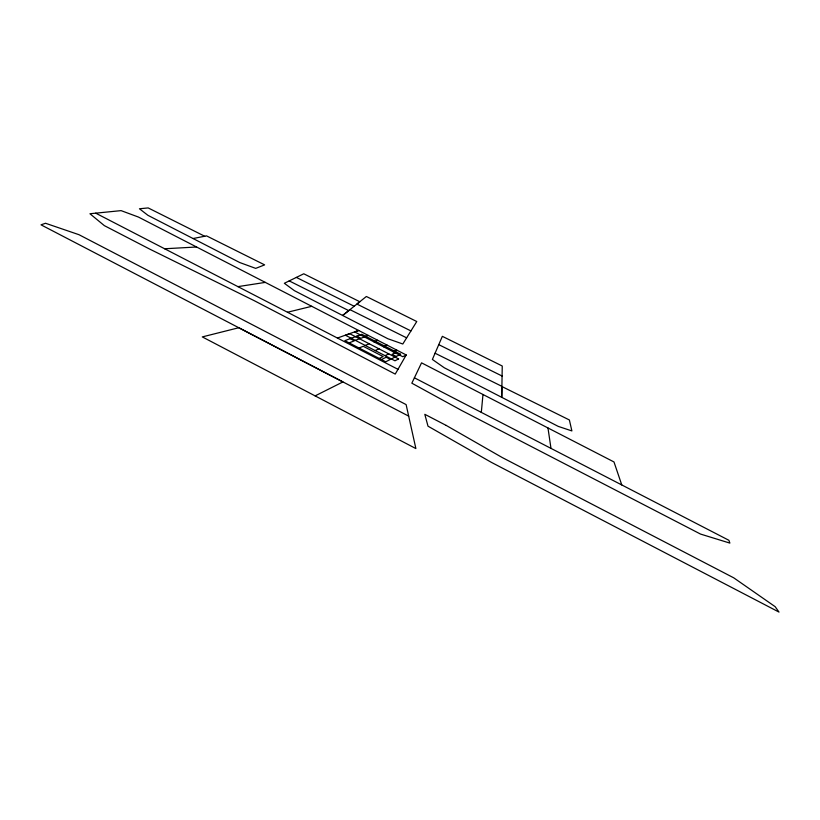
<?xml version="1.0" encoding="UTF-8"?>
<svg xmlns="http://www.w3.org/2000/svg" width="820" height="820" viewBox="0 0 820 820"><rect width="100%" height="100%" fill="white"/><g stroke="black" fill="none" stroke-linecap="round" stroke-linejoin="round"><path stroke-width="1.23" d="M501.901 386.343L501.748 397.331L558.287 426.41L571.889 430.93L569.377 419.973L501.912 386.538L501.748 397.331L444.286 367.77L432.386 359.447L442.349 336.333L502.25 366.007L501.901 386.343L435.051 353.215M481.309 412.388L482.98 394.492L421.552 362.85L411.835 383.176L462.101 410.728L700.536 534.076L729.882 543.106L728.888 540.288L414.387 377.805M397.987 369.328L406.207 354.957L138.477 217.074L121.083 210.627L89.933 213.743L104.365 225.643L149.394 248.942L254.302 300.714L395.23 374.084L397.987 369.328L95.714 213.159M406.648 337.861L349.955 309.652L342.647 315.485L359.826 301.75L303.769 273.788L284.345 283.289L294.452 290.69L387.911 338.762L402.804 344L416.765 321.532L366.376 296.481L356.915 304.056L410.943 330.931M406.207 354.957L402.804 356.731L354.701 331.946L358.719 330.501M315.116 395.886L342.934 381.925L238.794 327.733L202.304 336.907L415.883 448.571L406.115 404.598L78.997 234.704L45.52 223.265L41 224.823L408.688 416.13M381.413 359.57L386.148 357.243L390.381 359.426M396.48 352.18L392.093 354.332L396.234 356.464M379.27 358.463L383.165 356.577L363.219 346.286L359.047 348.018M385.051 355.675L388.793 353.861M393.149 351.76L396.675 350.048M375.13 350.55L379.004 348.818M383.514 346.788L387.163 345.148M365.228 345.445L369.226 343.775M373.889 341.837L377.661 340.259M349.084 342.873L354.353 340.833L350.15 338.67M365.833 336.385L360.954 338.281L356.843 336.159M355.347 340.341L359.478 338.742M364.285 336.887L368.18 335.38M337.42 338.035L358.596 330.439M287.492 312.246L311.754 306.311M204.713 236.242L206.496 235.863L264.645 264.88L255.707 268.376L239.747 262.543L147.928 215.322L139.462 208.772L148.184 207.921L204.713 236.242L193.059 238.528M237.923 286.631L265.311 282.387M164.646 248.767L196.574 246.994M438.751 344.646L502.096 376.031M296.368 277.416L354.189 306.27M289.204 280.901L348.756 310.626M482.98 394.492L613.985 461.957L621.775 484.958M547.975 427.968L550.978 448.366M398.592 358.924L394.984 360.8L345.476 335.257L349.74 333.73L398.592 358.924M400.56 354.271L385.707 361.794L344.82 340.669L361.784 334.304L400.56 354.271M446.193 425.416L424.801 414.305L427.999 426.174L491.375 462.357L779 612.079L775.156 606.677L733.756 577.844L502.311 457.58L446.193 425.416"/></g></svg>
